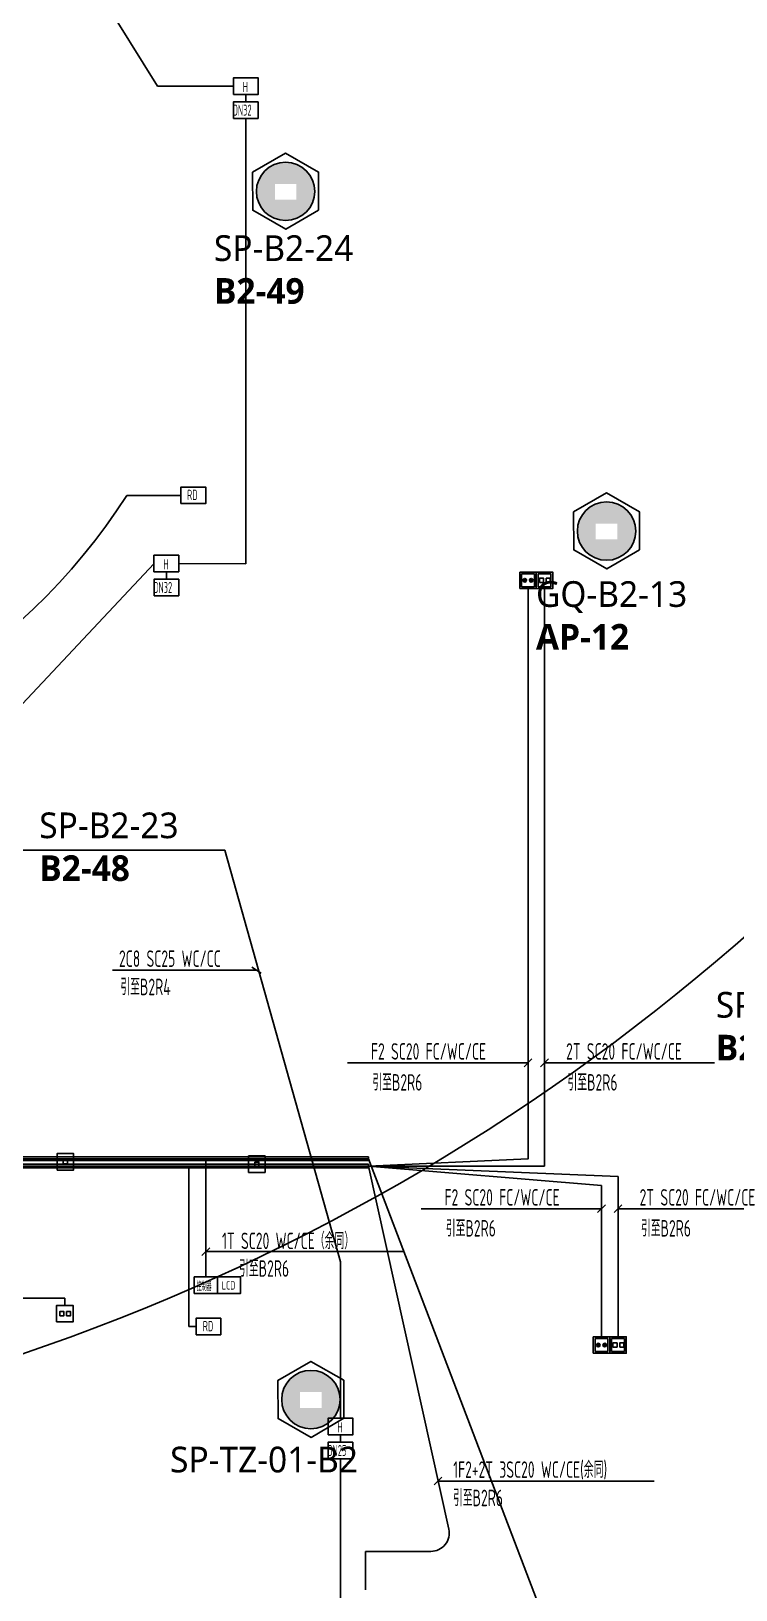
# Model space of a CAD drawing. Extents: x 444086 to 1693832, y -6784 to 371769.
# Drawn here: x 1393008 to 1412206, y 202400 to 244876 of the extents above; entities that cross this region are included whole.
import ezdxf

# ---------------------------------------------------------------- set-up
doc = ezdxf.new("R2010")
doc.units = 0
doc.header["$LTSCALE"] = 1000
doc.header["$MEASUREMENT"] = 0
doc.layers.get('0').update_dxf_attribs({"color": 1, "linetype": 'CONTINUOUS'})
for name, color, linetype in [('AP', 7, 'CONTINUOUS'), ('CABLETRAY_DOTE', 5, 'CONTINUOUS'), ('CABLETRAY_WEAK', 6, 'CONTINUOUS'), ('rd-tbk', 1, 'CONTINUOUS'), ('rd-tbn', 7, 'CONTINUOUS'), ('T-BSA TEXT', 7, '485_LINE'), ('T-DIFFUSE', 1, 'CONTINUOUS'), ('T-I-CHANNELS', 2, 'CONTINUOUS'), ('T-METER DATA', 150, 'C_LINE'), ('T-R-INTEGRATE', 1, 'CONTINUOUS'), ('T-SYSTEM BLOCK', 4, 'CONTINUOUS'), ('T-TEXT', 7, 'CONTINUOUS'), ('T-TL', 2, 'CONTINUOUS'), ('WALL', 9, 'CONTINUOUS'), ('WIRE-通讯', 4, 'CONTINUOUS')]:
    doc.layers.add(name, color=color, linetype=linetype)
doc.styles.add('GBSTYLE', font='gbxwxt.shx', dxfattribs={"width": 0.6, "bigfont": 'gbhzfs.shx'})
doc.styles.add('HZF', font='GBXWXT', dxfattribs={"width": 0.8, "bigfont": 'GBHZFS'})
doc.styles.get("Standard").update_dxf_attribs({"font": 'GBENOR', "bigfont": 'GBCBIG'})
doc.linetypes.add('485_LINE', pattern='A,25.7,-3.58,["485",Standard,S=2.54,R=0,X=-3.2,Y=-1.27],-3.85', length=33.13)
doc.linetypes.add('C_LINE', pattern='A,25.7,-2.08,["C",Standard,S=2.54,R=0,X=-0.54,Y=-1.27],-2.35', length=30.13)

# ---------------------------------------------------------------- blocks, each defined once
blk = doc.blocks.new('空调抄费表')
at = {"layer": 'T-SYSTEM BLOCK'}
blk.add_lwpolyline([(-338, 0), (338, 0), (338, 450), (-338, 450)], close=True, dxfattribs=at)
at = {"layer": 'T-TEXT', "style": 'GBSTYLE', "width": 0.7}
blk.add_text('H', height=281, dxfattribs=at).set_placement((-84, 63))
blk = doc.blocks.new('$C30311172003108')
at = {"layer": 'T-SYSTEM BLOCK'}
blk.add_lwpolyline([(-0.9, 0), (0.9, 0), (0.9, 1.2), (-0.9, 1.2)], close=True, dxfattribs=at)
at = {"style": 'GBSTYLE', "width": 0.8, "flags": 9}
blk.add_attdef('A', (0, 0), '', height=0.00003, dxfattribs=at)
at = {"layer": 'T-TEXT', "color": 7, "style": 'GBSTYLE', "width": 0.7}
blk.add_text('RD', height=0.75, dxfattribs=at).set_placement((-0.41, 0.26))
blk = doc.blocks.new('T901B')
at = {"layer": 'rd-tbk'}
blk.add_lwpolyline([(-350, 0), (350, 0), (350, 500), (-350, 500)], close=True, dxfattribs=at)
at = {"layer": 'rd-tbn', "color": 7, "style": 'HZF', "width": 0.8}
blk.add_text('LCD', height=250, dxfattribs=at).set_placement((-215, 116))
blk = doc.blocks.new('信息发布网络控制器')
at = {"layer": 'T-DIFFUSE'}
for p, q in [((-420, 600), (-420, 0)), ((420, 600), (-420, 600)), ((420, 0), (420, 600)), ((-420, 0), (420, 0))]:
    blk.add_line(p, q, dxfattribs=at)
at = {"layer": 'T-DIFFUSE', "color": 7, "style": 'GBSTYLE', "width": 0.6}
blk.add_text('控制器', height=300, dxfattribs=at).set_placement((-329, 92))
blk = doc.blocks.new('GX1')
at = {"layer": 'T-R-INTEGRATE'}
h = blk.add_hatch(color=256, dxfattribs=at)
edge = h.paths.add_edge_path()
edge.add_arc((137.5, 0), 50, 0, 360)
h = blk.add_hatch(color=256, dxfattribs=at)
edge = h.paths.add_edge_path()
edge.add_arc((312.5, 0), 50, 0, 360)
for p, q in [((450, 225), (0, 225)), ((0, 225), (0, -225)), ((400, 175), (50, 175)), ((50, 175), (50, -175)), ((400, -175), (400, 175)), ((450, -225), (450, 225)), ((0, -225), (450, -225)), ((50, -175), (400, -175))]:
    blk.add_line(p, q, dxfattribs=at)
for centre in [(137.5, 0), (312.5, 0)]:
    blk.add_circle(centre, 50, dxfattribs=at)
blk = doc.blocks.new('单口数据点')
at = {"layer": 'T-SYSTEM BLOCK'}
for points in [[(148816, -13376), (149116, -13376), (149116, -13076), (148816, -13076)], [(148929, -13263), (149004, -13263), (149004, -13188), (148929, -13188)]]:
    blk.add_lwpolyline(points, close=True, dxfattribs=at)
blk = doc.blocks.new('A$C78FD1D7B')
at = {"layer": 'T-SYSTEM BLOCK'}
blk.add_lwpolyline([(-300, 0), (300, 0), (300, 400), (-300, 400)], close=True, dxfattribs=at)
at = {"layer": 'T-TEXT', "style": 'GBSTYLE', "width": 0.7}
blk.add_text('RD', height=250, dxfattribs=at).set_placement((-149, 88))
blk = doc.blocks.new('T-D2T')
at = {"layer": 'T-SYSTEM BLOCK'}
for points in [[(0, 0), (450, 0), (450, 450), (0, 450)], [(50, 50), (400, 50), (400, 400), (50, 400)], [(87, 169), (199, 169), (199, 281), (87, 281)], [(271, 169), (383, 169), (383, 281), (271, 281)]]:
    blk.add_lwpolyline(points, close=True, dxfattribs=at)
blk = doc.blocks.new('DS2')
at = {"layer": 'T-SYSTEM BLOCK'}
for points in [[(-225, -450), (225, -450), (225, 0), (-225, 0)], [(-138, -281), (-26, -281), (-26, -169), (-138, -169)], [(46, -281), (158, -281), (158, -169), (46, -169)]]:
    blk.add_lwpolyline(points, close=True, dxfattribs=at)

msp = doc.modelspace()

# ---------------------------------------------------------------- hatches: boundary and pattern name
at = {"layer": 'WALL', "linetype": 'ByBlock'}
h = msp.add_hatch(dxfattribs=at)
h.set_pattern_fill('ESCHER', color=3)
h.set_pattern_definition([(60, (-1477307.44, -2161255.648), (-30.47999999, -7e-09), [27.94, -2.54]), (180, (-1477307.44, -2161255.648), (15.24, -26.3964543), [27.94, -2.54]), (300, (-1477307.44, -2161255.648), (30.47999999, -7e-09), [27.94, -2.54]), (60, (-1477304.9, -2161255.648), (-30.47999999, -7e-09), [5.08, -25.4]), (300, (-1477304.9, -2161255.648), (30.47999999, -7e-09), [5.08, -25.4]), (60, (-1477308.71, -2161253.448), (-30.47999999, -7e-09), [5.08, -25.4]), (180, (-1477308.71, -2161253.448), (15.24, -26.3964543), [5.08, -25.4]), (300, (-1477308.71, -2161257.848), (30.47999999, -7e-09), [5.08, -25.4]), (180, (-1477308.71, -2161257.848), (15.24, -26.3964543), [5.08, -25.4]), (60, (-1477317.6, -2161255.648), (-30.47999999, -7e-09), [5.08, -25.4]), (300, (-1477317.6, -2161255.648), (30.47999999, -7e-09), [5.08, -25.4]), (60, (-1477302.36, -2161264.447), (-30.47999999, -7e-09), [5.08, -25.4]), (180, (-1477302.36, -2161264.447), (15.24, -26.3964543), [5.08, -25.4]), (300, (-1477302.36, -2161246.85), (30.47999999, -7e-09), [5.08, -25.4]), (180, (-1477302.36, -2161246.85), (15.24, -26.3964543), [5.08, -25.4]), (0, (-1477302.36, -2161251.25), (-15.24, 26.3964543), [17.78, -12.7]), (0, (-1477302.36, -2161260.048), (-15.24, 26.3964543), [17.78, -12.7]), (120, (-1477306.17, -2161249.05), (-30.47999999, 7e-09), [17.78, -12.7]), (120, (-1477313.79, -2161253.448), (-30.47999999, 7e-09), [17.78, -12.7]), (240, (-1477313.79, -2161257.848), (15.23999999, -26.3964543), [17.78, -12.7]), (240, (-1477306.17, -2161262.247), (15.23999999, -26.3964543), [17.78, -12.7])])
h.paths.add_polyline_path([(1399144, 240510, 1), (1400736, 240510, 1)])
h.paths.add_polyline_path([(1400235, 240715), (1400235, 240281), (1399647, 240281), (1399647, 240715)], flags=16)
h = msp.add_hatch(dxfattribs=at)
h.set_pattern_fill('ESCHER', color=3)
h.set_pattern_definition([(60, (-1468563.256, -2170512.643), (-30.47999999, -7e-09), [27.94, -2.54]), (180, (-1468563.256, -2170512.643), (15.24, -26.3964543), [27.94, -2.54]), (300, (-1468563.256, -2170512.643), (30.47999999, -7e-09), [27.94, -2.54]), (60, (-1468560.716, -2170512.643), (-30.47999999, -7e-09), [5.08, -25.4]), (300, (-1468560.716, -2170512.643), (30.47999999, -7e-09), [5.08, -25.4]), (60, (-1468564.526, -2170510.443), (-30.47999999, -7e-09), [5.08, -25.4]), (180, (-1468564.526, -2170510.443), (15.24, -26.3964543), [5.08, -25.4]), (300, (-1468564.526, -2170514.842), (30.47999999, -7e-09), [5.08, -25.4]), (180, (-1468564.526, -2170514.842), (15.24, -26.3964543), [5.08, -25.4]), (60, (-1468573.416, -2170512.643), (-30.47999999, -7e-09), [5.08, -25.4]), (300, (-1468573.416, -2170512.643), (30.47999999, -7e-09), [5.08, -25.4]), (60, (-1468558.176, -2170521.442), (-30.47999999, -7e-09), [5.08, -25.4]), (180, (-1468558.176, -2170521.442), (15.24, -26.3964543), [5.08, -25.4]), (300, (-1468558.176, -2170503.844), (30.47999999, -7e-09), [5.08, -25.4]), (180, (-1468558.176, -2170503.844), (15.24, -26.3964543), [5.08, -25.4]), (0, (-1468558.176, -2170508.243), (-15.24, 26.3964543), [17.78, -12.7]), (0, (-1468558.176, -2170517.042), (-15.24, 26.3964543), [17.78, -12.7]), (120, (-1468561.986, -2170506.044), (-30.47999999, 7e-09), [17.78, -12.7]), (120, (-1468569.606, -2170510.443), (-30.47999999, 7e-09), [17.78, -12.7]), (240, (-1468569.606, -2170514.842), (15.23999999, -26.3964543), [17.78, -12.7]), (240, (-1468561.986, -2170519.242), (15.23999999, -26.3964543), [17.78, -12.7])])
h.paths.add_polyline_path([(1407889, 231253, 1), (1409480, 231253, 1)])
h.paths.add_polyline_path([(1408979, 231458), (1408979, 231024), (1408391, 231024), (1408391, 231458)], flags=16)
h = msp.add_hatch(dxfattribs=at)
h.set_pattern_fill('ESCHER', color=1)
h.set_pattern_definition([(60, (-1476618.476, -2194181.37), (-30.47999999, -7e-09), [27.94, -2.54]), (180, (-1476618.476, -2194181.37), (15.24, -26.3964543), [27.94, -2.54]), (300, (-1476618.476, -2194181.37), (30.47999999, -7e-09), [27.94, -2.54]), (60, (-1476615.936, -2194181.37), (-30.47999999, -7e-09), [5.08, -25.4]), (300, (-1476615.936, -2194181.37), (30.47999999, -7e-09), [5.08, -25.4]), (60, (-1476619.746, -2194179.17), (-30.47999999, -7e-09), [5.08, -25.4]), (180, (-1476619.746, -2194179.17), (15.24, -26.3964543), [5.08, -25.4]), (300, (-1476619.746, -2194183.57), (30.47999999, -7e-09), [5.08, -25.4]), (180, (-1476619.746, -2194183.57), (15.24, -26.3964543), [5.08, -25.4]), (60, (-1476628.636, -2194181.37), (-30.47999999, -7e-09), [5.08, -25.4]), (300, (-1476628.636, -2194181.37), (30.47999999, -7e-09), [5.08, -25.4]), (60, (-1476613.396, -2194190.17), (-30.47999999, -7e-09), [5.08, -25.4]), (180, (-1476613.396, -2194190.17), (15.24, -26.3964543), [5.08, -25.4]), (300, (-1476613.396, -2194172.572), (30.47999999, -7e-09), [5.08, -25.4]), (180, (-1476613.396, -2194172.572), (15.24, -26.3964543), [5.08, -25.4]), (0, (-1476613.396, -2194176.97), (-15.24, 26.3964543), [17.78, -12.7]), (0, (-1476613.396, -2194185.77), (-15.24, 26.3964543), [17.78, -12.7]), (120, (-1476617.206, -2194174.771), (-30.47999999, 7e-09), [17.78, -12.7]), (120, (-1476624.826, -2194179.17), (-30.47999999, 7e-09), [17.78, -12.7]), (240, (-1476624.826, -2194183.57), (15.23999999, -26.3964543), [17.78, -12.7]), (240, (-1476617.206, -2194187.97), (15.23999999, -26.3964543), [17.78, -12.7])])
h.paths.add_polyline_path([(1399833, 207585, 1), (1401425, 207585, 1)])
h.paths.add_polyline_path([(1400924, 207790), (1400924, 207355), (1400336, 207355), (1400336, 207790)], flags=16)

# ---------------------------------------------------------------- linework, layer by layer
at = {"layer": 'CABLETRAY_DOTE'}
msp.add_line((1390825, 214149), (1402198, 214149), dxfattribs=at)
at = {"layer": 'CABLETRAY_DOTE', "linetype": 'ByBlock'}
msp.add_line((1390625, 213949), (1402198, 213949), dxfattribs=at)
at = {"layer": 'CABLETRAY_WEAK'}
for p, q in [((1390825, 214199), (1402198, 214199)), ((1402198, 214099), (1390825, 214099)), ((1402198, 214199), (1402198, 214099))]:
    msp.add_line(p, q, dxfattribs=at)
at = {"layer": 'T-BSA TEXT', "linetype": 'ByBlock'}
for p, q in [((1395221, 219290), (1399146, 219290)), ((1399022, 219373), (1399271, 219206)), ((1401628, 216762, 0), (1406544, 216762, 0)), ((1406438, 216656, 0), (1406650, 216868, 0)), ((1406887, 216656, 0), (1407099, 216868, 0)), ((1406993, 216762, 0), (1411625, 216762, 0)), ((1408440, 212679, 0), (1408653, 212891, 0)), ((1408890, 212679, 0), (1409102, 212891, 0)), ((1403630, 212785, 0), (1408546, 212785, 0)), ((1408996, 212785, 0), (1413627, 212785, 0)), ((1397659, 211511, 3758697), (1397871, 211723, 3758697)), ((1403179, 211617, 3758697), (1397765, 211617, 3758697)), ((1403987, 205259, 0), (1404199, 205471, 0)), ((1404093, 205365, 0), (1409978, 205365, 0))]:
    msp.add_line(p, q, dxfattribs=at)
at = {"layer": 'T-I-CHANNELS', "linetype": 'ByBlock'}
for p, q in [((1390625, 213999), (1402198, 213999)), ((1402198, 213899), (1390625, 213899)), ((1402198, 213999), (1402198, 213899))]:
    msp.add_line(p, q, dxfattribs=at)
at = {"layer": 'T-METER DATA'}
for p, q in [((1394191, 246996), (1396453, 243378)), ((1398517, 243378), (1396453, 243378)), ((1398855, 242499), (1398855, 230363)), ((1391736, 225446, 0), (1396355, 230369)), ((1397030, 230369), (1398855, 230363)), ((1398287, 222553), (1391736, 222553)), ((1401434, 211342), (1398287, 222553)), ((1401434, 207076), (1401434, 211342)), ((1401434, 205971), (1401434, 201455))]:
    msp.add_line(p, q, dxfattribs=at)
at = {"layer": 'T-R-INTEGRATE'}
for p, q in [((1397087, 232225, 0), (1395615, 232225, 0)), ((1406993, 229687, 0), (1406993, 213949, 0)), ((1402198, 213949), (1406993, 213949, 0)), ((1402198, 213949), (1408996, 213666, 0)), ((1402198, 213949), (1408546, 213420, 0)), ((1408996, 209296, 0), (1408996, 213666, 0)), ((1408546, 209296, 0), (1408546, 213420, 0)), ((1393925, 210350, 0), (1390575, 210350, 0)), ((1393925, 210150, 0), (1393925, 210350, 0))]:
    msp.add_line(p, q, dxfattribs=at)
at = {"layer": 'T-R-INTEGRATE', "color": 4}
for p, q in [((1397765, 210929, 4800475), (1397765, 214099)), ((1397300, 209575), (1397300, 213899)), ((1404384, 204056, 0), (1402198, 213949)), ((1397500, 209575), (1397300, 209575)), ((1402120, 202400), (1402120, 203447)), ((1402120, 203447), (1403896, 203447))]:
    msp.add_line(p, q, dxfattribs=at)
at = {"layer": 'T-R-INTEGRATE', "elevation": 0}
msp.add_lwpolyline([(1406544, 229687), (1406544, 214144), (1402198, 213949)], dxfattribs=at)
at = {"layer": 'T-R-INTEGRATE'}
for centre, radius in [((1374018, 264073), 58324), ((1422060, 209681), 50000)]:
    msp.add_circle(centre, radius, dxfattribs=at)
msp.add_arc((1381200, 241500, 0), 17141, 273.9292, 327.2429, dxfattribs=at)
at = {"layer": 'T-R-INTEGRATE', "color": 4}
msp.add_arc((1403896, 203947, 0), 500, 270, 12.5038, dxfattribs=at)
at = {"layer": 'T-SYSTEM BLOCK'}
for p, q in [((1398855, 242949), (1398855, 243153)), ((1396692, 229939), (1396692, 230144)), ((1401434, 206421), (1401434, 206626))]:
    msp.add_line(p, q, dxfattribs=at)
at = {"layer": 'T-SYSTEM BLOCK', "elevation": 0}
for points in [[(1398517, 242499), (1399192, 242499), (1399192, 242949), (1398517, 242949)], [(1401096, 205971), (1401771, 205971), (1401771, 206421), (1401096, 206421)]]:
    msp.add_lwpolyline(points, close=True, dxfattribs=at)
at = {"layer": 'T-SYSTEM BLOCK'}
msp.add_lwpolyline([(1396355, 229489), (1397030, 229489), (1397030, 229939), (1396355, 229939)], close=True, dxfattribs=at)
at = {"layer": 'T-SYSTEM BLOCK', "elevation": 0}
msp.add_lwpolyline([(1393715, 214000), (1391438, 214000)], dxfattribs=at)
at = {"layer": 'T-SYSTEM BLOCK'}
msp.add_lwpolyline([(1398933, 214000), (1394165, 214000)], dxfattribs=at)
at = {"layer": 'WALL', "color": 3, "linetype": 'ByBlock'}
for points in [[(1400838, 240000), (1400836, 241035), (1399937, 241551), (1399042, 241031), (1399044, 239995), (1399943, 239480)], [(1409582, 230743), (1409580, 231778), (1408682, 232294), (1407786, 231774), (1407789, 230738), (1408687, 230223)]]:
    msp.add_lwpolyline(points, close=True, dxfattribs=at)
at = {"layer": 'WALL', "color": 1, "linetype": 'ByBlock'}
msp.add_lwpolyline([(1401527, 207074), (1401525, 208110), (1400626, 208625), (1399731, 208105), (1399733, 207069), (1400632, 206554)], close=True, dxfattribs=at)
at = {"layer": 'WALL', "color": 3, "linetype": 'ByBlock'}
for centre in [(1399940, 240510), (1408684, 231253)]:
    msp.add_circle(centre, 796, dxfattribs=at)
at = {"layer": 'WALL', "color": 1, "linetype": 'ByBlock'}
msp.add_circle((1400629, 207585), 796, dxfattribs=at)
at = {"layer": 'WIRE-通讯'}
msp.add_line((1402198, 214149), (1410036, 193595, 0), dxfattribs=at)

# ---------------------------------------------------------------- block references
at = {"layer": 'T-DIFFUSE', "ltscale": 0.1}
for name, p, xscale, yscale, zscale in [('信息发布网络控制器', (1397765, 210479, 4800475), 0.75, 0.75, 0.75), ('T901B', (1398397, 210479, 4800475), 0.905, 0.905, 0.905)]:
    msp.add_blockref(name, p, dxfattribs=dict(at, xscale=xscale, yscale=yscale, zscale=zscale))
at = {"layer": 'T-METER DATA'}
for p in [(1398855, 243153), (1396692, 230144), (1401434, 206626)]:
    msp.add_blockref('空调抄费表', p, dxfattribs=at)
at = {"layer": 'T-R-INTEGRATE', "xscale": 0.9982, "yscale": 0.9982, "zscale": 0.9982, "rotation": 180}
for p in [(1406769, 229911, 0), (1408771, 209071, 0)]:
    msp.add_blockref('GX1', p, dxfattribs=at)
at = {"layer": 'T-SYSTEM BLOCK'}
for name, p, xscale, yscale, zscale in [('单口数据点', (1170490, 233901, 0), 1.5, 1.5, 1.5), ('单口数据点', (1175708, 233838), 1.5, 1.5, 1.5), ('DS2', (1393925, 210150, 0), 0.9982099999979255, 0.9982000000018161, 0.9982)]:
    msp.add_blockref(name, p, dxfattribs=dict(at, xscale=xscale, yscale=yscale, zscale=zscale))
at = {"layer": 'T-TL', "linetype": 'ByBlock', "xscale": 0.9981999999999971, "yscale": 0.9981999999999971, "zscale": 0.9981999999999971}
for p in [(1406769, 229687, 0), (1408771, 208847, 0)]:
    msp.add_blockref('T-D2T', p, dxfattribs=at)
at = {"layer": 'WIRE-通讯'}
for name, p, xscale, yscale, zscale in [('A$C78FD1D7B', (1397425, 232000, 0), 1.125, 1.125, 1.125), ('$C30311172003108', (1397837, 209350), 375, 375, 375)]:
    msp.add_blockref(name, p, dxfattribs=dict(at, xscale=xscale, yscale=yscale, zscale=zscale))

# ---------------------------------------------------------------- texts
at = {"layer": 'AP', "color": 3, "char_height": 700, "attachment_point": 1}
for s, insert in [('{\\fMicrosoft YaHei|b0|i0|c134|p34;SP-B2-24\\P\\fMicrosoft YaHei|b1|i0|c134|p34;\\C1;B2-49}', (1397987, 239314)), ('{\\fMicrosoft YaHei|b0|i0|c134|p34;GQ-B2-13\\P\\fMicrosoft YaHei|b1|i0|c134|p34;\\C1;AP-12}', (1406761, 229887)), ('{\\fMicrosoft YaHei|b0|i0|c134|p34;SP-B2-23\\P\\fMicrosoft YaHei|b1|i0|c134|p34;\\C1;B2-48}', (1393227, 223584)), ('{\\fMicrosoft YaHei|b0|i0|c134|p34;SP-B2-50\\P\\fMicrosoft YaHei|b1|i0|c134|p34;\\C1;B2-32}', (1411660, 218693))]:
    msp.add_mtext_dynamic_manual_height_columns(s, width=3644.11, gutter_width=12.5, heights=[0], dxfattribs=dict(at, insert=insert))
at = {"layer": 'AP', "color": 1, "insert": (1396793, 206301), "char_height": 700, "attachment_point": 1}
msp.add_mtext_dynamic_manual_height_columns('{\\fMicrosoft YaHei|b0|i0|c134|p34;SP-TZ-01-B2}', width=3644.11, gutter_width=12.5, heights=[0], dxfattribs=at)
at = {"layer": 'T-BSA TEXT', "linetype": 'ByBlock', "style": 'GBSTYLE', "width": 0.7}
for s, p in [('2C8 SC25 WC/CC', (1395400, 219376)), ('引至B2R4', (1395437, 218605)), ('F2 SC20 FC/WC/CE', (1402265, 216848, 0)), ('2T SC20 FC/WC/CE', (1407581, 216848, 0)), ('引至B2R6', (1402302, 216004, 0)), ('引至B2R6', (1407618, 216004, 0)), ('F2 SC20 FC/WC/CE', (1404268, 212871, 0)), ('2T SC20 FC/WC/CE', (1409584, 212871, 0)), ('引至B2R6', (1404304, 212027, 0)), ('引至B2R6', (1409620, 212027, 0)), ('1T SC20 WC/CE（余同）', (1398207, 211685, 3758697)), ('引至B2R6', (1398671, 210932, 3758697)), ('1F2+2T 3SC20 WC/CE(余同)', (1404504, 205452, 0)), ('引至B2R6', (1404499, 204680, 0))]:
    msp.add_text(s, height=450, dxfattribs=at).set_placement(p)
at = {"layer": 'T-SYSTEM BLOCK', "color": 0, "style": 'GBSTYLE', "width": 0.6}
for s, p in [('DN32', (1398495, 242575)), ('DN32', (1396332, 229566)), ('DN25', (1401074, 206048))]:
    msp.add_text(s, height=300, dxfattribs=at).set_placement(p)

doc.saveas('drawing.dxf')
